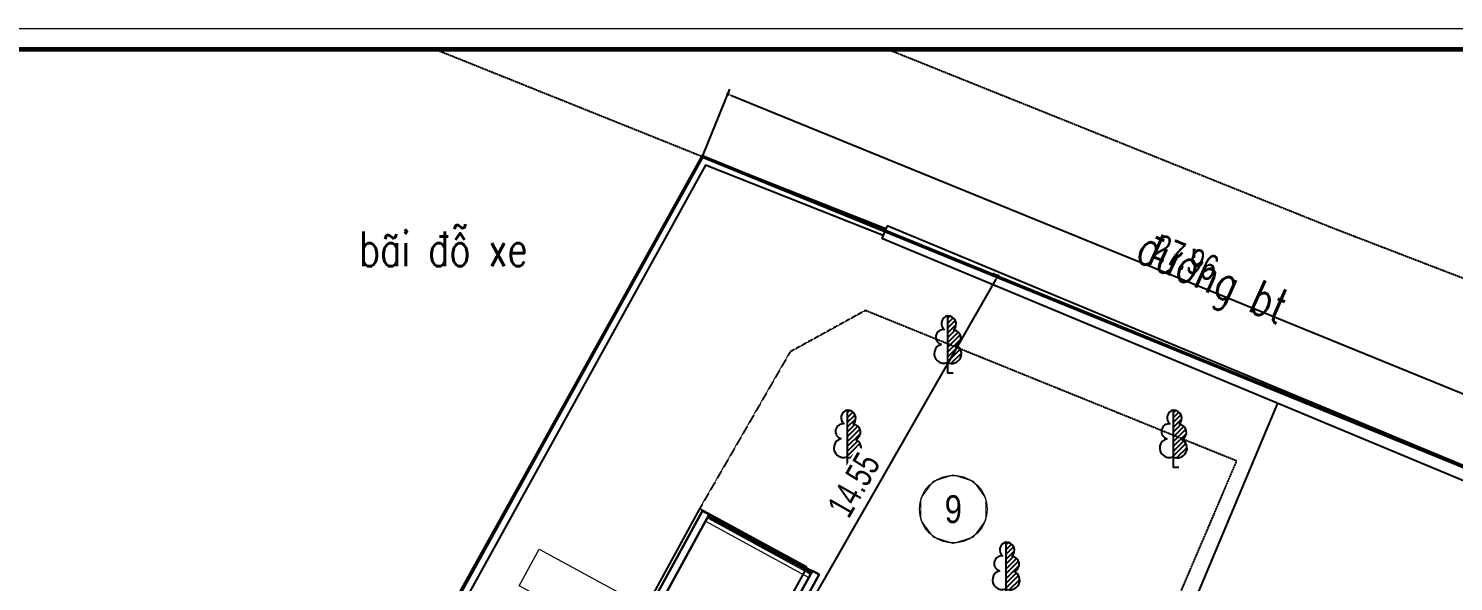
# Model space of a CAD drawing. Header units: millimetres. Extents: x -1055201 to -457681, y -323938 to 182808.
# Drawn here: x -748843 to -707848, y 166879 to 182808 of the extents above; entities that cross this region are included whole.
import ezdxf
from ezdxf.enums import TextEntityAlignment as Align
from ezdxf.xclip import XClip

# ---------------------------------------------------------------- set-up
doc = ezdxf.new("R2010")
doc.units = ezdxf.units.MM
doc.header["$LTSCALE"] = 5
doc.header["$XCLIPFRAME"] = 0
doc.linetypes.add('CENTER2', pattern=[28.575, 19.05, -3.175, 3.175, -3.175])
doc.linetypes.add('DASHED2', pattern=[0.375, 0.25, -0.125])
doc.layers.get('0').update_dxf_attribs({"linetype": 'CENTER2'})
for name, color, linetype, lineweight in [('cat1', 30, 'Continuous', 50), ('cat2', 22, 'Continuous', 30), ('ISO', 153, 'Continuous', 13), ('Khungten_LCDI', 7, 'Continuous', 25), ('LC Dim', 8, 'Continuous', 18), ('LC ISO', 153, 'Continuous', 13), ('LC Net manh', 9, 'Continuous', 5), ('LC Net thay', 7, 'Continuous', 25), ('LC Text1', 3, 'Continuous', 20), ('thay1', 63, 'Continuous', 18)]:
    doc.layers.add(name, color=color, linetype=linetype, lineweight=lineweight)
for name, color, linetype in [('diavat', 9, 'Continuous'), ('KYHIEU', 7, 'Continuous'), ('NHA', 2, 'Continuous'), ('TEXT', 42, 'Continuous'), ('Tuongxay', 11, 'Continuous')]:
    doc.layers.add(name, color=color, linetype=linetype)
doc.styles.add('General text 2', font='arial.ttf')
doc.styles.add('HOATBIF', font='hoatbif.shx', dxfattribs={"width": 0.75})
doc.styles.add('Khungten', font='VHAVAN.TTF', dxfattribs={"width": 0.9, "height": 5000})
doc.styles.add('simli', font='vnsimli.shx', dxfattribs={"height": 2})
doc.styles.add('Title', font='VHBLACK.TTF')
doc.styles.add('VnArialH', font='VHARIAL.TTF')
doc.linetypes.add('FENCELINE2', pattern='A,0.25,-0.1,[132,ltypeshp.shx,S=0.1,R=0,X=-0.1,Y=0],-0.1,1', length=1.45)
doc.dimstyles.new('Copy of 1-110', dxfattribs={"dimscale": 110, "dimtxt": 2.5, "dimasz": 0.35, "dimexe": 0.5, "dimexo": 0, "dimgap": 0.8, "dimtad": 1, "dimdec": 0, "dimzin": 0, "dimdsep": 46, "dimtxsty": 'HOATBIF', "dimblk1": 'DOT', "dimblk2": 'DOT', "dimsah": 1, "dimcen": -1, "dimdle": 1, "dimclrd": 256, "dimclre": 256, "dimclrt": 4, "dimadec": 3, "dimazin": 2, "dimtfac": 0.333333, "dimtdec": 0, "dimtix": 1, "dimtmove": 2, "dimatfit": 3, "dimldrblk": 'DOT', "dimfxl": 1, "dimtvp": 0.833333, "dimtolj": 1, "dimtzin": 0, "dimarcsym": 0})

# ---------------------------------------------------------------- blocks, each defined once
blk = doc.blocks.new('C')
at = {"color": 3, "linetype": 'Continuous'}
for p, q in [((0, 1.628), (0.01, 1.638)), ((0, 1.559), (0.071, 1.63)), ((0, 1.42), (0.162, 1.582)), ((0, 1.282), (0.222, 1.504)), ((0, 1.143), (0.244, 1.387)), ((0, 1.004), (0.219, 1.223)), ((0, 0.866), (0.306, 1.172)), ((0, 0.727), (0.363, 1.09)), ((0, 0.589), (0.377, 0.965)), ((0, 0.45), (0.304, 0.754)), ((0, 0.312), (0.365, 0.676)), ((0.096, 0.269), (0.396, 0.569)), ((0.265, 0.784), (0.265, 0.784)), ((0.304, 0.754), (0.304, 0.754)), ((0.338, 0.719), (0.338, 0.719)), ((0.365, 0.676), (0.365, 0.676)), ((0.385, 0.627), (0.385, 0.627)), ((0.392, 0.496), (0.392, 0.496)), ((0.396, 0.569), (0.396, 0.569)), ((0.038, 0.28), (0.038, 0.28)), ((0.096, 0.269), (0.096, 0.269)), ((0.169, 0.273), (0.169, 0.273))]:
    blk.add_line(p, q, dxfattribs=at)
blk.add_lwpolyline([(0, 1.638), (0, 0), (0.158, 0)], dxfattribs=at)
for centre, radius, start, end in [((-0.123, 1.027), 0.217, 81.1947, 255.8995), ((0.046, 1.419), 0.224, 101.8768, 232.5489), ((0.011, 1.405), 0.233, 312.41, 92.7521), ((0.151, 1.004), 0.229, 294.0892, 85.6043), ((-0.115, 0.549), 0.274, 102.8246, 293.3267), ((0.118, 0.547), 0.279, 243.3664, 63.1012)]:
    blk.add_arc(centre, radius, start, end, dxfattribs=at)
blk = doc.blocks.new('Nen ht')
at = {"layer": 'diavat', "color": 250, "linetype": 'DASHED2', "ltscale": 3}
for points, elevation in [([(26595, 71172), (51302, 61241), (60061, 57865), (73560, 54850)], 122), ([(24784, 66667), (33178, 63294)], -2370), ([(46128, 48850), (48547, 54523), (37864, 58858), (35698, 57665), (33093, 53147)], 191)]:
    blk.add_lwpolyline(points, dxfattribs=dict(at, elevation=elevation))
at = {"layer": 'NHA', "color": 250, "flags": 128}
for points, elevation in [([(49722, 56185), (46569, 48665)], 168), ([(33093, 53147), (31017, 49342)], 243), ([(36178, 51464), (33093, 53147)], -2370), ([(36178, 51464), (34102, 47659)], -2370)]:
    blk.add_lwpolyline(points, dxfattribs=dict(at, elevation=elevation))
at = {"layer": 'Tuongxay', "color": 250}
for points, elevation in [([(38453, 61207), (33178, 63294), (21714, 42543), (9412, 20586)], -2370), ([(38379, 61021), (33268, 63043), (21889, 42446), (9588, 20492)], -2370), ([(37759, 14194), (53101, 41847), (59068, 52724), (38492, 61299)], -2370), ([(38492, 61299), (38338, 60930)], 1613), ([(37410, 14388), (52750, 42041), (58503, 52526), (38338, 60930)], -192)]:
    blk.add_lwpolyline(points, dxfattribs=dict(at, elevation=elevation))
at = {"layer": 'Tuongxay', "color": 250, "xscale": 1000, "yscale": 1000, "zscale": 1300.000000046566}
for p in [(40230, 57065, 285), (37344, 54351, 427), (46721, 54348, 436), (41908, 50546, 399)]:
    blk.add_blockref('C', p, dxfattribs=at)
at = {"layer": 'KYHIEU', "color": 250, "lineweight": 0, "style": 'VnArialH', "width": 0.6}
for tag, p in [('DC-02', (-46804, -9650, -10682)), ('2.478', (-46804, -10928, -10682))]:
    blk.add_attdef(tag, text='', height=756, dxfattribs=at).set_placement(p, align=Align.CENTER)
at = {"layer": 'TEXT', "color": 250, "style": 'simli', "width": 0.75}
blk.add_text('b·i ®ç xe', height=1000, dxfattribs=at).set_placement((25721, 60131, -2370), align=Align.CENTER)
blk.add_text('®\xadêng bt', height=1000, rotation=335.9582, dxfattribs=at).set_placement((47666, 59389, -2370), align=Align.CENTER)
blk = doc.blocks.new('*U61')
for p, q in [((50, 0), (3330, 0)), ((50, -110), (3330, -110)), ((95, -20), (815, -20)), ((875, -50), (1630, -50)), ((875, -80), (1630, -80)), ((2505, -50), (1750, -50)), ((2505, -80), (1750, -80)), ((3285, -20), (2565, -20)), ((3285, -50), (2565, -50))]:
    blk.add_line(p, q)
at = {"color": 8, "lineweight": 5}
for p, q in [((50, -20), (3330, -20)), ((3330, -80), (50, -80)), ((95, -30), (815, -30)), ((95, -40), (815, -40)), ((95, -50), (815, -50)), ((875, -60), (1630, -60)), ((875, -70), (1630, -70)), ((2505, -60), (1750, -60)), ((2505, -70), (1750, -70)), ((3285, -30), (2565, -30)), ((3285, -40), (2565, -40))]:
    blk.add_line(p, q, dxfattribs=at)
for points in [[(50, -20), (35, -20), (35, -80), (50, -80), (50, -110), (0, -110), (0, 0), (0, 0), (0, 0), (50, 0), (50, -20), (35, -20)], [(3330, -20), (3345, -20), (3345, -80), (3330, -80), (3330, -110), (3380, -110), (3380, 0), (3380, 0), (3380, 0), (3330, 0), (3330, -20), (3345, -20)], [(95, -40), (95, -50), (35, -50), (35, -20), (95, -20), (95, -30), (85, -30), (85, -40), (95, -40)], [(815, -40), (815, -50), (875, -50), (875, -20), (815, -20), (815, -30), (825, -30), (825, -40), (815, -40)], [(875, -70), (875, -80), (815, -80), (815, -50), (875, -50), (875, -60), (865, -60), (865, -70), (875, -70)], [(815, -50), (815, -80), (830, -80)], [(1630, -70), (1630, -80), (1690, -80), (1690, -50), (1630, -50), (1630, -60), (1640, -60), (1640, -70), (1630, -70)], [(1690, -50), (1690, -80), (1675, -80)], [(1690, -50), (1690, -80), (1705, -80)], [(1750, -70), (1750, -80), (1690, -80), (1690, -50), (1750, -50), (1750, -60), (1740, -60), (1740, -70), (1750, -70)], [(2565, -40), (2565, -50), (2505, -50), (2505, -20), (2565, -20), (2565, -30), (2555, -30), (2555, -40), (2565, -40)], [(2505, -70), (2505, -80), (2565, -80), (2565, -50), (2505, -50), (2505, -60), (2515, -60), (2515, -70), (2505, -70)], [(2565, -50), (2565, -80), (2550, -80)], [(3285, -40), (3285, -50), (3345, -50), (3345, -20), (3285, -20), (3285, -30), (3295, -30), (3295, -40), (3285, -40)]]:
    blk.add_lwpolyline(points)
for centre, start, end in [((94, -32), 14.2151, 83.5658), ((94, -38), 276.4342, 345.7849), ((816, -32), 96.4342, 165.7849), ((816, -38), 194.2151, 263.5658), ((874, -62), 14.2151, 83.5658), ((874, -68), 276.4342, 345.7849), ((1631, -62), 96.4342, 165.7849), ((1631, -68), 194.2151, 263.5658), ((1749, -62), 14.2151, 83.5658), ((1749, -68), 276.4342, 345.7849), ((2506, -62), 96.4342, 165.7849), ((2506, -68), 194.2151, 263.5658), ((2564, -32), 14.2151, 83.5658), ((2564, -38), 276.4342, 345.7849), ((3286, -32), 96.4342, 165.7849), ((3286, -38), 194.2151, 263.5658)]:
    blk.add_arc(centre, 8.25, start, end, dxfattribs=at)
blk = doc.blocks.new('Nhaf hiệu bộ')
at = {"layer": 'cat2'}
for p, q in [((3820, 13420), (3820, 13640)), ((3820, 13420), (3820, 13640)), ((7200, 13420), (7200, 13640)), ((7200, 13420), (7200, 13640))]:
    blk.add_line(p, q, dxfattribs=at)
for points in [[(3600, 9220), (3600, 13640), (3820, 13640)], [(7200, 13640), (7420, 13640), (7420, 12440)], [(3820, 9220), (3820, 13420)], [(7200, 13420), (7200, 12440)]]:
    blk.add_lwpolyline(points, dxfattribs=at)
at = {"layer": 'thay1', "ltscale": 2}
for points in [[(7200, 13420), (7200, 13640), (3820, 13640), (3820, 13420)], [(0, 10420), (3600, 10420), (3600, 9220), (0, 9220)]]:
    blk.add_lwpolyline(points, close=True, dxfattribs=at)
at = {"layer": 'ISO'}
blk.add_blockref('*U61', (3820, 13640), dxfattribs=at)
blk = doc.blocks.new('lcdi fix')
at = {"layer": 'Defpoints', "lineweight": 0}
blk.add_lwpolyline([(-1200, -14850), (-1200, 14850), (40800, 14850), (40800, -14850)], close=True, dxfattribs=at)
at = {"layer": 'Khungten_LCDI', "color": 5, "lineweight": 60}
blk.add_lwpolyline([(0, -14650), (0, 14650), (40600, 14650), (40600, -14650)], close=True, dxfattribs=at)
at = {"color": 7, "style": 'Khungten', "width": 0.8}
for tag, p in [('REVISION', (39499, -10746)), ('NGAYHT', (39546, -11609))]:
    blk.add_attdef(tag, text='', height=200, dxfattribs=at).set_placement(p, align=Align.CENTER)
at = {"layer": 'LC Text1', "style": 'Title', "width": 3.882085}
for tag, p, p2 in [('TENBANVE1', (36913, -8886), (40339, -8886)), ('TENBANVE2', (36913, -9562), (40339, -9562))]:
    blk.add_attdef(tag, text='', height=250, dxfattribs=at).set_placement(p, p2, align=Align.FIT)
at = {"layer": 'LC Text1', "style": 'Title', "width": 0.7}
blk.add_attdef('SOBANVE', text='', height=250, dxfattribs=at).set_placement((39562, -13896), align=Align.CENTER)
blk = doc.blocks.new('*U72')
at = {"layer": 'Defpoints'}
blk.add_lwpolyline([(0, 4.25), (-2.5, 3.44), (-4.04, 1.31), (-4.04, -1.31), (-2.5, -3.44), (0, -4.25), (2.5, -3.44), (4.04, -1.31), (4.04, 1.31), (2.5, 3.44)], close=True, dxfattribs=at)
at = {"layer": 'LC Text1', "style": 'General text 2', "width": 0.8, "flags": 8}
blk.add_attdef('SYMBOL', text='', height=3.5, dxfattribs=at).set_placement((0, 0), align=Align.MIDDLE_CENTER)
blk.add_wipeout([(0, 4.25), (-2.5, 3.44), (-4.04, 1.31), (-4.04, -1.31), (-2.5, -3.44), (0, -4.25), (2.5, -3.44), (4.04, -1.31), (4.04, 1.31), (2.5, 3.44)]).dxf.layer = 'LC Net manh'
at = {"layer": 'LC ISO'}
blk.add_circle((0, 0), 4.25, dxfattribs=at)
blk = doc.blocks.new('DOT')
at = {"color": 0, "linetype": 'ByBlock'}
blk.add_line((-0.5, 0), (-1, 0), dxfattribs=at)
at = {"color": 0, "linetype": 'ByBlock', "const_width": 0.5}
blk.add_lwpolyline([(-0.25, 0, 1), (0.25, 0, 1)], format="xyb", close=True, dxfattribs=at)
blk = doc.blocks.new('*D90')
at = {"layer": 'Defpoints', "color": 0, "transparency": 16777216}
for p in [(-729454, 179120, 37), (-702830, 170348), (-703564, 168550, 37)]:
    blk.add_point(p, dxfattribs=at)
at = {"layer": 'LC Dim', "lineweight": -2, "transparency": 16777216}
for p, q in [((-729454, 179120), (-728664, 181056)), ((-728623, 180878), (-702927, 170387)), ((-703564, 168550), (-702773, 170486))]:
    blk.add_line(p, q, dxfattribs=at)
at = {"layer": 'LC Dim', "lineweight": -2, "transparency": 16777216, "xscale": 105, "yscale": 105, "zscale": 105}
for p, rotation in [((-728720, 180918), 157.7918488187646), ((-702830, 170348), 337.7918488187646)]:
    blk.add_blockref('DOT', p, dxfattribs=dict(at, rotation=rotation))
at = {"layer": 'LC Dim', "color": 4, "transparency": 16777216, "insert": (-715543, 176202), "char_height": 750, "attachment_point": 5, "rotation": 337.7918, "style": 'HOATBIF'}
blk.add_mtext('\\A1;27.96', dxfattribs=at)
blk = doc.blocks.new('_Dot')
at = {"color": 0, "linetype": 'ByBlock', "lineweight": -2}
blk.add_line((-0.5, 0), (-1, 0), dxfattribs=at)
at = {"color": 0, "linetype": 'ByBlock', "const_width": 0.5}
blk.add_lwpolyline([(-0.25, 0, 1), (0.25, 0, 1)], format="xyb", close=True, dxfattribs=at)
blk = doc.blocks.new('*D96')
at = {"layer": 'Defpoints', "color": 0, "transparency": 16777216}
for p in [(-703564, 168550), (-701624, 167490), (-724980, 129511, -151)]:
    blk.add_point(p, dxfattribs=at)
at = {"layer": 'LC Dim', "lineweight": -2, "transparency": 16777216}
for p, q in [((-703564, 168550), (-701493, 167418)), ((-722924, 128508), (-701675, 167398)), ((-724980, 129511), (-722843, 128344))]:
    blk.add_line(p, q, dxfattribs=at)
at = {"layer": 'LC Dim', "lineweight": -2, "transparency": 16777216, "xscale": 105, "yscale": 105, "zscale": 105}
for p, rotation in [((-701624, 167490), 61.34759104070089), ((-722975, 128416), 241.3475910407009)]:
    blk.add_blockref('DOT', p, dxfattribs=dict(at, rotation=rotation))
at = {"layer": 'LC Dim', "color": 4, "transparency": 16777216, "insert": (-712839, 148248), "char_height": 750, "attachment_point": 5, "rotation": 61.3476, "style": 'HOATBIF'}
blk.add_mtext('\\A1;44.53', dxfattribs=at)
blk = doc.blocks.new('*D108')
at = {"layer": 'Defpoints', "color": 0, "transparency": 16777216}
for p in [(-720957, 175677), (-720798, 175586, 2366), (-728277, 163096, 2611)]:
    blk.add_point(p, dxfattribs=at)
at = {"layer": 'LC Dim', "lineweight": -2, "transparency": 16777216}
for p, q in [((-728125, 163131), (-721009, 175586)), ((-720798, 175586), (-721087, 175751)), ((-728277, 163096), (-728047, 162965))]:
    blk.add_line(p, q, dxfattribs=at)
at = {"layer": 'LC Dim', "lineweight": -2, "transparency": 16777216, "xscale": 105, "yscale": 105, "zscale": 105}
for p, rotation in [((-720957, 175677), 60.25926350818931), ((-728177, 163040), 240.2592635081893)]:
    blk.add_blockref('DOT', p, dxfattribs=dict(at, rotation=rotation))
at = {"layer": 'LC Dim', "color": 4, "transparency": 16777216, "insert": (-725101, 169663), "char_height": 750, "attachment_point": 5, "rotation": 60.2593, "style": 'HOATBIF', "bg_fill": 3, "box_fill_scale": 1.1, "bg_fill_color": 256, "bg_fill_true_color": 13158600, "bg_fill_transparency": 0}
blk.add_mtext('\\A1;14.55', dxfattribs=at)

msp = doc.modelspace()

# ---------------------------------------------------------------- block references
at = {"layer": 'NHA'}
ref = msp.add_blockref('Nen ht', (-762631.616, 115826.356, 41.497), dxfattribs=at)
XClip(ref).set_block_clipping_path([(-36969.0091810265, -21518.5280143177), (72831.0680443905, 66381.4719856854)])

# ---------------------------------------------------------------- next in the draw order: block references
at = {"layer": 'NHA', "rotation": 331.3859695635566}
msp.add_blockref('Nhaf hiệu bộ', (-739145.995, 158665.489, 281.744), dxfattribs=at)

# ---------------------------------------------------------------- next in the draw order: linework, layer by layer
at = {"layer": 'cat1', "color": 202, "linetype": 'FENCELINE2', "ltscale": 200, "const_width": 100, "elevation": 37.298}
msp.add_lwpolyline([(-758270.556, 105539.065), (-767878.294, 110099.837), (-765869.108, 113724.365), (-762544.538, 119551.808), (-748223.689, 145296.604), (-729454.11, 179119.967), (-703563.667, 168549.976), (-724871.238, 130021.952), (-725154.14, 129504.201)], dxfattribs=at)

# ---------------------------------------------------------------- next in the draw order: block references
at = {"layer": 'LC Net thay', "xscale": 3.000000000001631, "yscale": 3.000000000001631, "zscale": 3.000000000001631}
msp.add_blockref('lcdi fix', (-799600.625, 138257.828, -2329), dxfattribs=at)

# ---------------------------------------------------------------- next in the draw order: block references
at = {"layer": 'LC Net manh'}
ref = msp.add_blockref('*U72', (-722236.993, 168962.734), dxfattribs=dict(at, xscale=228.7058764209121, yscale=228.7058764209121, zscale=228.7058764209121))
ref.add_attrib('SYMBOL', '9', dxfattribs={"layer": 'LC Text1', "height": 800.471, "style": 'General text 2', "width": 0.8}).set_placement((-722236.993, 168962.734), align=Align.MIDDLE_CENTER)

# ---------------------------------------------------------------- next in the draw order: dimensions: what is measured, and where the dimension line sits
at = {"layer": 'LC Dim'}
dim = msp.add_aligned_dim(p1=(-729454.11, 179119.967, 37.298), p2=(-703563.667, 168549.976, 37.298), distance=1941.652, dimstyle='Copy of 1-110', override={"dimscale": 300, "dimdec": 2, "dimlfac": 0.001}, dxfattribs=at)
dim.commit()
dim.dimension.update_dxf_attribs({"geometry": '*D90', "text_midpoint": (-715542.544, 176201.962)})
dim = msp.add_linear_dim(base=(-701624.347, 167490.321), p1=(-724979.771, 129511.346, -150.838), p2=(-703563.667, 168549.976), angle=241.347591, dimstyle='Copy of 1-110', override={"dimscale": 300, "dimdec": 2, "dimlfac": 0.001}, dxfattribs=at)
dim.commit()
dim.dimension.update_dxf_attribs({"geometry": '*D96', "text_midpoint": (-712839.281, 148247.97)})

# ---------------------------------------------------------------- next in the draw order: dimensions: what is measured, and where the dimension line sits
dim = msp.add_linear_dim(base=(-720957.156, 175677.011, -2329), p1=(-728276.574, 163096.189, 281.744), p2=(-720797.736, 175585.929, 37.298), angle=60.2592635, dimstyle='Copy of 1-110', override={"dimscale": 300, "dimdec": 2, "dimlfac": 0.001, "dimtfill": 1}, dxfattribs=at)
dim.commit()
dim.dimension.update_dxf_attribs({"geometry": '*D108', "text_midpoint": (-725101.256, 169663.348, -2329)})

doc.saveas('drawing.dxf')
